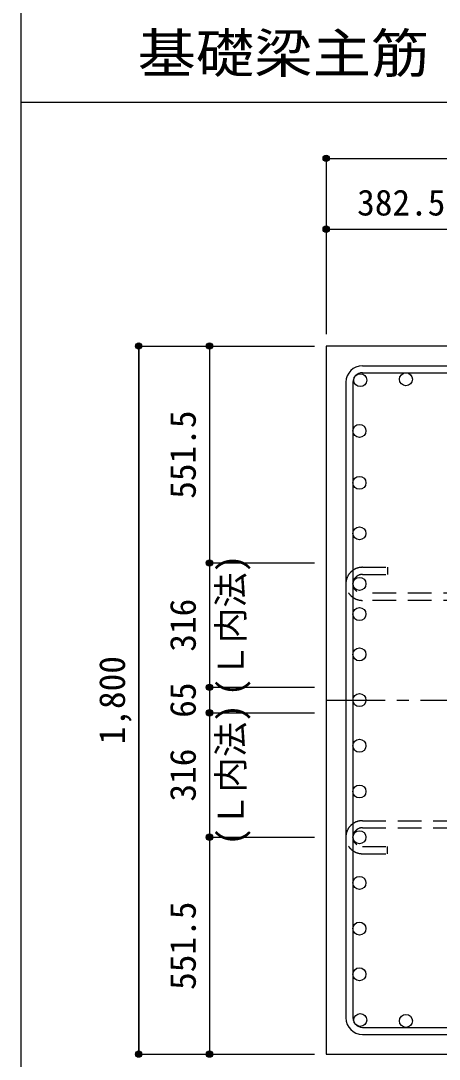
# Model space of a CAD drawing. Units: millimetres at full size, sheet at 1:30. Extents: x -5973 to 5954, y -4195 to 4201.
# Drawn here: x -5973 to -4908, y -2655 to -15 of the extents above; entities that cross this region are included whole.
import ezdxf
from ezdxf.enums import TextEntityAlignment as Align

# ---------------------------------------------------------------- set-up
doc = ezdxf.new("R2010")
doc.units = ezdxf.units.MM
doc.header["$LTSCALE"] = 30
doc.header["$PDMODE"] = 32
doc.header["$PDSIZE"] = 15
doc.linetypes.add('CHAIN1', pattern=[8, 5, -1, 1, -1])
doc.linetypes.add('DASHED2', pattern=[3, 2, -1])
for name, color, linetype in [('0-1_躯体線', 2, 'Continuous'), ('0-3_立上り筋', 3, 'Continuous'), ('0-4_フープ筋', 7, 'Continuous'), ('0-7_文字', 4, 'Continuous'), ('0-C', 7, 'DASHED2'), ('0-D_寸法', 4, 'Continuous'), ('6-7_文字', 7, 'Continuous'), ('F-0_枠', 6, 'Continuous')]:
    doc.layers.add(name, color=color, linetype=linetype)
doc.styles.add('ＭＳ ゴシック', font='')
doc.styles.get('ＭＳ ゴシック').set_extended_font_data('MS Gothic')

msp = doc.modelspace()

# ---------------------------------------------------------------- linework, layer by layer
at = {"layer": '0-1_躯体線'}
for p, q in [((-2995.8, -842.16), (-5195.8, -842.16)), ((-5195.8, -842.16), (-5195.8, -2642.16)), ((-5195.8, -2642.16), (-4637.8, -2642.16))]:
    msp.add_line(p, q, dxfattribs=at)
at = {"layer": '0-3_立上り筋'}
for centre in [(-5109.1, -928.86), (-4992.92, -926.66), (-5111.3, -1057.86), (-5111.3, -1189.86), (-5111.3, -1318.26), (-5111.3, -1446.66), (-5111.3, -1523.66), (-5111.3, -1625.98), (-5111.3, -1742.16), (-5111.3, -1858.35), (-5111.3, -1974.54), (-5111.3, -2090.72), (-5111.3, -2206.91), (-5111.3, -2323.09), (-5111.3, -2439.28), (-5109.1, -2555.47), (-4992.92, -2557.66)]:
    msp.add_circle(centre, 16.5, dxfattribs=at)
at = {"layer": '0-4_フープ筋'}
for p, q in [((-5103.8, -892.16), (-3487.8, -892.16)), ((-5103.8, -910.16), (-3487.8, -910.16)), ((-5145.8, -934.16), (-5145.8, -2550.16)), ((-5127.8, -934.16), (-5127.8, -2550.16)), ((-5103.8, -2574.16), (-3487.8, -2574.16)), ((-5103.8, -2592.16), (-3487.8, -2592.16))]:
    msp.add_line(p, q, dxfattribs=at)
for centre, radius, start, end in [((-5103.8, -934.16), 42, 90, 180), ((-5103.8, -934.16), 24, 90, 180), ((-5103.8, -2550.16), 42, 180, 270), ((-5103.8, -2550.16), 24, 180, 270)]:
    msp.add_arc(centre, radius, start, end, dxfattribs=at)
at = {"layer": '0-C'}
for p, q in [((-5103.8, -1404.66), (-5039.8, -1404.66)), ((-5103.8, -1422.66), (-5039.8, -1422.66)), ((-5039.8, -1404.66), (-5039.8, -1422.66)), ((-3487.8, -1470.66), (-5103.8, -1470.66)), ((-3487.8, -1488.66), (-5103.8, -1488.66)), ((-5103.8, -2048.72), (-3487.8, -2048.72)), ((-5103.8, -2066.72), (-3487.8, -2066.72)), ((-5103.8, -2114.72), (-5039.8, -2114.72))]:
    msp.add_line(p, q, dxfattribs=at)
msp.add_lwpolyline([(-5103.8, -2132.72), (-5039.8, -2132.72), (-5039.8, -2114.72)], dxfattribs=at)
for centre, radius in [((-5103.8, -1446.66), 42), ((-5103.8, -1446.66), 24), ((-5103.8, -2090.72), 42), ((-5103.8, -2090.72), 24)]:
    msp.add_arc(centre, radius, 90, 270, dxfattribs=at)
at = {"layer": '0-D_寸法'}
for p, q in [((-5195.8, -365.12), (-5195.8, -545.12)), ((-5195.8, -365.12), (-5195.8, -545.12)), ((-5195.8, -365.12), (-3395.8, -365.12)), ((-5195.8, -365.12), (-3395.8, -365.12)), ((-5195.8, -545.12), (-5195.8, -812.16)), ((-5195.8, -545.12), (-4813.3, -545.12)), ((-5195.8, -545.12), (-5195.8, -812.16)), ((-5672.84, -842.16), (-5492.84, -842.16)), ((-5672.84, -842.16), (-5492.84, -842.16)), ((-5672.84, -842.16), (-5672.84, -2642.16)), ((-5672.84, -2642.16), (-5672.84, -842.16)), ((-5492.84, -842.16), (-5492.84, -1393.66)), ((-5492.84, -842.16), (-5225.8, -842.16)), ((-5492.84, -1393.66), (-5225.8, -1393.66)), ((-5492.84, -1393.66), (-5492.84, -1709.66)), ((-5492.84, -1709.66), (-5225.8, -1709.66)), ((-5492.84, -1709.66), (-5492.84, -1774.66)), ((-5492.84, -1774.66), (-5225.8, -1774.66)), ((-5492.84, -1774.66), (-5492.84, -2090.66)), ((-5492.84, -2090.66), (-5225.8, -2090.66)), ((-5492.84, -2090.66), (-5492.84, -2642.16)), ((-5672.84, -2642.16), (-5492.84, -2642.16)), ((-5492.84, -2642.16), (-5225.8, -2642.16)), ((-5492.84, -2642.16), (-5225.8, -2642.16))]:
    msp.add_line(p, q, dxfattribs=at)
at = {"layer": '0-D_寸法', "linetype": 'CHAIN1'}
msp.add_line((-5195.8, -1742.16), (-3395.8, -1742.16), dxfattribs=at)
at = {"layer": '0-D_寸法'}
for centre, radius in [((-5195.8, -365.12), 8), ((-5195.8, -365.12), 7.2), ((-5195.8, -365.12), 6.4), ((-5195.8, -365.12), 5.6), ((-5195.8, -365.12), 4.8), ((-5195.8, -365.12), 4), ((-5195.8, -365.12), 3.2), ((-5195.8, -365.12), 2.4), ((-5195.8, -365.12), 1.6), ((-5195.8, -365.12), 0.8), ((-5195.8, -545.12), 8), ((-5195.8, -545.12), 7.2), ((-5195.8, -545.12), 6.4), ((-5195.8, -545.12), 5.6), ((-5195.8, -545.12), 4.8), ((-5195.8, -545.12), 4), ((-5195.8, -545.12), 3.2), ((-5195.8, -545.12), 2.4), ((-5195.8, -545.12), 1.6), ((-5195.8, -545.12), 0.8), ((-5672.84, -842.16), 8), ((-5672.84, -842.16), 7.2), ((-5672.84, -842.16), 6.4), ((-5672.84, -842.16), 5.6), ((-5672.84, -842.16), 4.8), ((-5672.84, -842.16), 4), ((-5672.84, -842.16), 3.2), ((-5672.84, -842.16), 2.4), ((-5672.84, -842.16), 1.6), ((-5672.84, -842.16), 0.8), ((-5492.84, -842.16), 8), ((-5492.84, -842.16), 7.2), ((-5492.84, -842.16), 6.4), ((-5492.84, -842.16), 5.6), ((-5492.84, -842.16), 4.8), ((-5492.84, -842.16), 4), ((-5492.84, -842.16), 3.2), ((-5492.84, -842.16), 2.4), ((-5492.84, -842.16), 1.6), ((-5492.84, -842.16), 0.8), ((-5492.84, -1393.66), 8), ((-5492.84, -1393.66), 7.2), ((-5492.84, -1393.66), 6.4), ((-5492.84, -1393.66), 5.6), ((-5492.84, -1393.66), 4.8), ((-5492.84, -1393.66), 4), ((-5492.84, -1393.66), 3.2), ((-5492.84, -1393.66), 2.4), ((-5492.84, -1393.66), 1.6), ((-5492.84, -1393.66), 0.8), ((-5492.84, -1709.66), 8), ((-5492.84, -1709.66), 7.2), ((-5492.84, -1709.66), 6.4), ((-5492.84, -1709.66), 5.6), ((-5492.84, -1709.66), 4.8), ((-5492.84, -1709.66), 4), ((-5492.84, -1709.66), 3.2), ((-5492.84, -1709.66), 2.4), ((-5492.84, -1709.66), 1.6), ((-5492.84, -1709.66), 0.8), ((-5492.84, -1774.66), 8), ((-5492.84, -1774.66), 7.2), ((-5492.84, -1774.66), 6.4), ((-5492.84, -1774.66), 5.6), ((-5492.84, -1774.66), 4.8), ((-5492.84, -1774.66), 4), ((-5492.84, -1774.66), 3.2), ((-5492.84, -1774.66), 2.4), ((-5492.84, -1774.66), 1.6), ((-5492.84, -1774.66), 0.8), ((-5492.84, -2090.66), 8), ((-5492.84, -2090.66), 7.2), ((-5492.84, -2090.66), 6.4), ((-5492.84, -2090.66), 5.6), ((-5492.84, -2090.66), 4.8), ((-5492.84, -2090.66), 4), ((-5492.84, -2090.66), 3.2), ((-5492.84, -2090.66), 2.4), ((-5492.84, -2090.66), 1.6), ((-5492.84, -2090.66), 0.8), ((-5672.84, -2642.16), 8), ((-5672.84, -2642.16), 7.2), ((-5672.84, -2642.16), 6.4), ((-5672.84, -2642.16), 5.6), ((-5672.84, -2642.16), 4.8), ((-5672.84, -2642.16), 4), ((-5672.84, -2642.16), 3.2), ((-5672.84, -2642.16), 2.4), ((-5492.84, -2642.16), 8), ((-5492.84, -2642.16), 7.2), ((-5492.84, -2642.16), 6.4), ((-5492.84, -2642.16), 5.6), ((-5492.84, -2642.16), 4.8), ((-5492.84, -2642.16), 4), ((-5492.84, -2642.16), 3.2), ((-5492.84, -2642.16), 2.4), ((-5672.84, -2642.16), 1.6), ((-5672.84, -2642.16), 0.8), ((-5492.84, -2642.16), 1.6), ((-5492.84, -2642.16), 0.8)]:
    msp.add_circle(centre, radius, dxfattribs=at)
at = {"layer": '0-D_寸法', "color": 7}
for p in [(-5195.8, -365.12), (-5195.8, -365.12), (-5195.8, -545.12), (-5672.84, -842.16), (-5492.84, -842.16), (-5492.84, -1393.66), (-5492.84, -1709.66), (-5492.84, -1774.66), (-5492.84, -2090.66), (-5672.84, -2642.16), (-5492.84, -2642.16)]:
    msp.add_point(p, dxfattribs=at)
at = {"layer": 'F-0_枠'}
msp.add_line((-5972.88, 4201.15), (-5972.88, -4195.24), dxfattribs=at)
at = {"layer": 'F-0_枠', "color": 2}
msp.add_line((-5972.88, -222.05), (3723.6, -222.05), dxfattribs=at)

# ---------------------------------------------------------------- texts
at = {"layer": '0-7_文字', "style": 'ＭＳ ゴシック'}
for p in [(-5385.87, -1732.22), (-5385.87, -2112.1)]:
    msp.add_text('(Ｌ内法)', height=65.98, rotation=90, dxfattribs=at).set_placement(p, align=Align.BOTTOM_LEFT)
at = {"layer": '0-D_寸法', "style": 'ＭＳ ゴシック'}
msp.add_text('382.5', height=65.98, dxfattribs=at).set_placement((-5117.05, -530.12), align=Align.BOTTOM_LEFT)
for s, p in [('551.5', (-5507.84, -1230.41)), ('316', (-5507.84, -1619.16)), ('1,800', (-5687.84, -1854.66)), ('65', (-5507.84, -1787.16)), ('316', (-5507.84, -2000.16)), ('551.5', (-5507.84, -2478.91))]:
    msp.add_text(s, height=65.98, rotation=90, dxfattribs=at).set_placement(p, align=Align.BOTTOM_LEFT)
at = {"layer": '6-7_文字', "color": 2, "style": 'ＭＳ ゴシック', "width": 1.1}
msp.add_text('\u3000\u3000基礎梁主筋\u3000７本タイプ', height=98.97, dxfattribs=at).set_placement((-5972.88, -177.05), align=Align.BOTTOM_LEFT)

doc.saveas('drawing.dxf')
